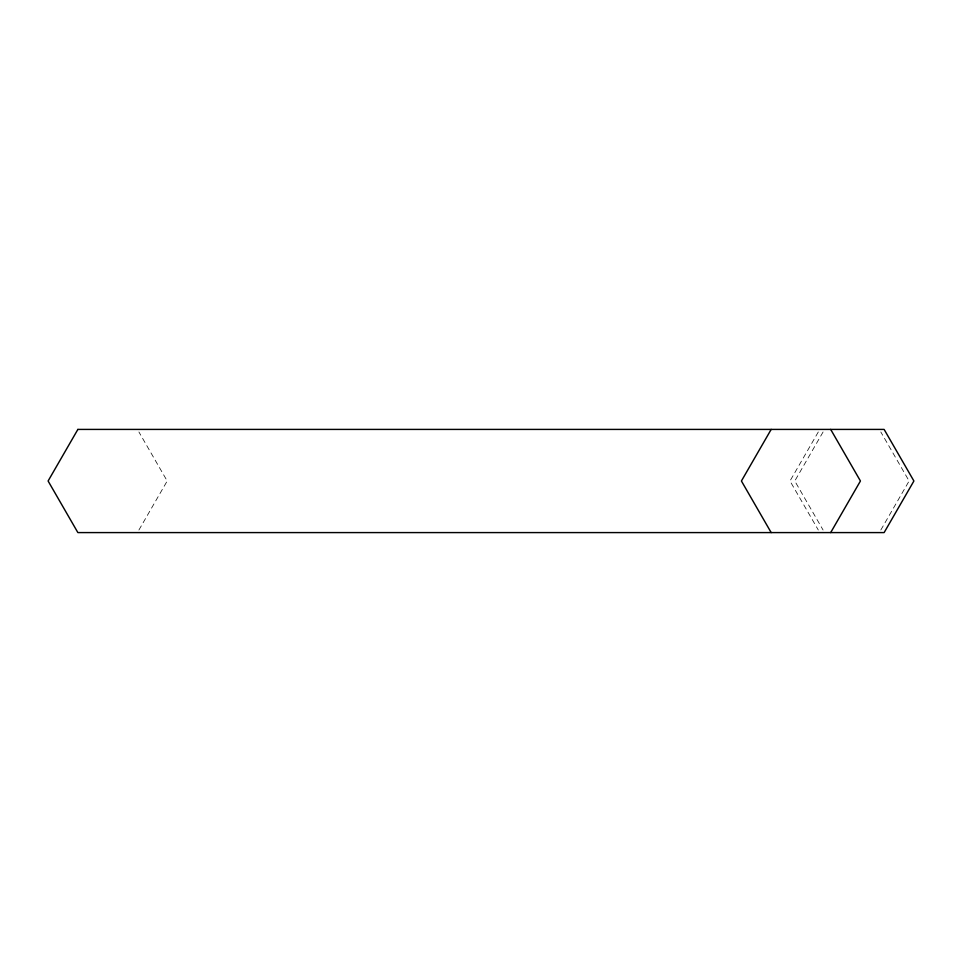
<?xml version="1.0" encoding="UTF-8"?>
<svg xmlns="http://www.w3.org/2000/svg" width="962" height="962" viewBox="0 0 962 962"><rect width="100%" height="100%" fill="white"/><g stroke="black" fill="none" stroke-linecap="round" stroke-linejoin="round"><path stroke-width="0.72" stroke-dasharray="4.81 3.61" d="M138.913 530.014L167.196 481L138.913 431.986M818.289 431.986L789.994 481L818.289 530.014M823.075 431.986L794.78 481L823.075 530.014M880.819 530.014L909.114 481L880.819 431.986"/><path stroke-width="1.44" d="M771.175 429.413L741.413 481L771.175 532.587M830.687 532.587L860.437 481L830.687 429.413M77.874 429.413L48.1 481L77.874 532.587L884.126 532.587L913.9 481L884.126 429.413L77.874 429.413"/></g></svg>
